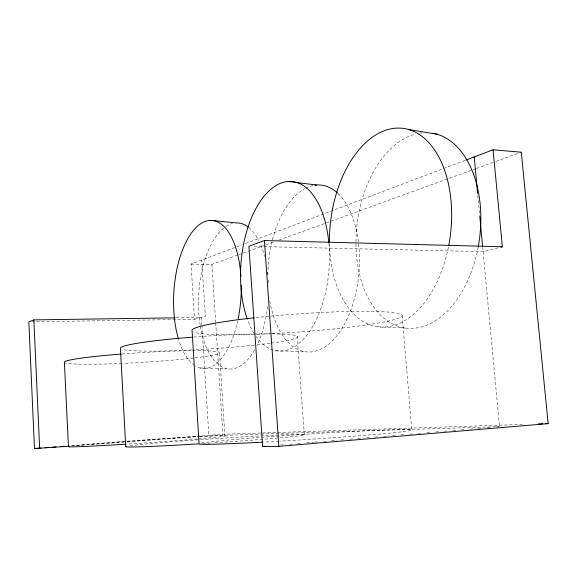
<?xml version="1.0" encoding="UTF-8"?>
<svg xmlns="http://www.w3.org/2000/svg" width="577" height="577" viewBox="0 0 577 577"><rect width="100%" height="100%" fill="white"/><g stroke="black" fill="none" stroke-linecap="round" stroke-linejoin="round"><path stroke-width="0.43" stroke-dasharray="2.88 2.16" d="M31.547 321.8L194.492 319.297L191.066 264.107L242.152 244.771M245.513 243.501L464.968 160.428M191.066 264.107L211.947 264.381L238.222 254.854M239.066 254.544L242.455 253.317M243.306 253.007L265.341 245.016M266.185 244.713L274.659 241.633M278.9 240.097L475.513 168.787M476.357 168.484L495.001 161.719M495.852 161.416L521.276 152.191M194.492 319.297L205.362 316.42L201.791 260.047M498.182 247.836L483.1 251.659L253.411 246.401M280.573 445.011L285.954 444.557M289.546 444.254L294.032 443.879M297.624 443.576L302.11 443.201M306.596 442.826L313.773 442.227M314.674 442.148L319.16 441.773M323.647 441.398L328.133 441.023M331.717 440.72L337.105 440.265M340.697 439.97L345.183 439.595M349.669 439.212L353.254 438.917M357.74 438.542L363.128 438.087M366.72 437.784L370.304 437.489M374.79 437.106L379.277 436.731M383.763 436.356L389.15 435.902M392.742 435.606L396.327 435.303M400.813 434.928L405.299 434.553M409.785 434.178L414.272 433.796M417.863 433.5L422.35 433.125M426.836 432.743L430.428 432.447M435.808 431.993L440.294 431.618M443.886 431.315L447.478 431.012M452.858 430.565L456.45 430.262M460.936 429.887L465.423 429.512M469.909 429.137L473.501 428.834M477.987 428.459L481.571 428.156M486.959 427.708L491.445 427.326M495.931 426.951L499.523 426.655L482.682 247.194M71.252 445.747L125.988 441.607M126.882 441.535L222.888 434.272L524.724 424.383M76.352 445.704L123.795 442.105M127.38 441.831L199 436.4M199.894 436.327L260.14 434.063M261.042 434.034L499.523 426.655M176.194 317.826L201.416 317.465L201.863 324.627M200.024 367.982L226.069 368.487M275.496 350.715L304.122 351.566M377.69 326.784L405.523 328.053M477.821 195.358L479.667 215.019M402.147 315.648L411.805 429.98M297.126 336.211L304.339 434.914M219.556 353.247L224.886 435.83M211.947 264.381L215.654 321.908M215.711 322.81L222.888 434.272M201.921 325.522L208.845 435.649M478.21 246.97A98.379 61.66 -82.6 0 1 407.218 328.241A98.379 61.66 -82.6 0 1 356.103 235.906A98.379 61.66 -82.6 0 1 415.678 134.001M419.104 133.251A98.379 61.66 -82.6 0 1 423.367 132.732M448.444 247.1A100.016 60.289 -82.9 0 1 381.498 327.109A100.016 60.289 -82.9 0 1 329.503 243.191M201.272 443.1A106.723 2.683 -3.7 0 1 328.883 432.779A106.723 2.683 -3.7 0 1 408.978 430.824A106.723 2.683 -3.7 0 1 280.025 441.181M279.145 441.232A106.723 2.683 -3.7 0 1 264.569 442.054M270.801 316.131A105.425 9.066 -4.1 0 1 399.306 313.686A105.425 9.066 -4.1 0 1 319.398 330.354A105.425 9.066 -4.1 0 1 193.85 332.179M256.015 317.61A105.425 9.066 -4.1 0 1 269.899 316.21M338.172 193.641A83.73 45.482 -85.4 0 1 341.274 329.554A83.73 45.482 -85.4 0 1 269.69 300.372M267.829 274.818A83.73 45.482 -85.4 0 1 304.771 188.657M305.594 188.225A83.73 45.482 -85.4 0 1 313.196 185.491M328.818 242.722A85.086 44.104 -85.5 0 1 306.906 335.071A85.086 44.104 -85.5 0 1 255.972 336.348M254.096 333.499A85.086 44.104 -85.5 0 1 247.591 319.831M248.903 227.583A73.149 34.851 -86.6 0 1 258.842 240.688M260.811 244.951A73.149 34.851 -86.6 0 1 264.684 256.541M267.577 272.055A73.149 34.851 -86.6 0 1 267.872 274.702M268.298 280.04A73.149 34.851 -86.6 0 1 268.529 285.24M267.584 306.423A73.149 34.851 -86.6 0 1 256.924 345.508M254.565 349.979A73.149 34.851 -86.6 0 1 200.522 326.964M200.241 325.334A73.149 34.851 -86.6 0 1 225.484 226.747M226.162 226.299A73.149 34.851 -86.6 0 1 232.437 223.479M237.731 320.733A74.181 33.661 -86.7 0 1 195.43 365.998M194.687 365.529A74.181 33.661 -86.7 0 1 178.711 339.853M199.426 436.594A78.652 1.5 -3.9 0 1 198.135 438.938M197.211 439.018A78.652 1.5 -3.9 0 1 127.055 444.102M72.233 445.913A78.652 1.5 -3.9 0 1 198.474 436.645M192.689 350.729A77.945 4.861 -3.5 0 1 194.557 357.913M193.612 358.021A77.945 4.861 -3.5 0 1 122.807 363.366M121.898 363.409A77.945 4.861 -3.5 0 1 65.324 362.919M122.173 353.975A77.945 4.861 -3.5 0 1 191.766 350.737M130.07 445.769A89.673 2.07 -3.8 0 1 234.046 437.416A89.673 2.07 -3.8 0 1 304.122 434.979A89.673 2.07 -3.8 0 1 214.19 442.847M210.641 443.086A89.673 2.07 -3.8 0 1 202.722 443.598M272.322 333.874A88.735 6.491 -3.7 0 1 270.93 343.156M270.058 343.272A88.735 6.491 -3.7 0 1 255.121 345.075M254.233 345.169A88.735 6.491 -3.7 0 1 193.006 349.907M192.127 349.95A88.735 6.491 -3.7 0 1 123.543 349.676M193.576 337.069A88.735 6.491 -3.7 0 1 271.45 333.867"/><path stroke-width="0.87" d="M175.293 317.84L33.87 319.889L28.85 321.843L34.469 448.531L69.19 446.245M465.805 160.11L493.061 149.789L521.276 152.191L548.15 423.619L278.871 446.367L262.629 446.511L248.903 246.3L264.41 240.544L502.365 246.768L493.061 149.789M500.692 247.194L502.365 246.768M262.629 446.511L265.319 446.288M34.469 448.531L40.751 448.055M45.237 447.716L48.821 447.442M52.413 447.175L55.998 446.901M60.484 446.562L64.076 446.288M538.24 423.944L542.741 423.792M545.445 423.706L548.15 423.619M210.562 220.356L236.584 222.91A73.149 34.851 -86.6 0 1 248.247 227.064M288.01 181.474L316.6 185.015M408.92 129.609L437.049 134.21M474.215 156.922L477.655 193.569M479.747 215.913L482.603 246.3M264.41 240.544L278.871 446.367M125.736 446.699L120.42 348.205A88.735 6.491 -3.7 0 1 191.816 337.206M68.432 446.562L64.4 362.471A77.945 4.861 -3.5 0 1 121.257 354.047M33.87 319.889L39.64 448.488M432.837 133.222A98.379 61.66 -82.6 0 1 478.21 246.97M329.489 242.311A100.016 60.289 -82.9 0 1 399.385 128.087A100.016 60.289 -82.9 0 1 448.783 245.355M254.118 317.819A105.425 9.066 -4.1 0 0 192.047 329.957L199.094 444.001A106.723 2.683 -3.7 0 0 262.643 442.155M314.905 185.195A83.73 45.482 -85.4 0 1 337.509 193.021M247.309 319.052A85.086 44.104 -85.5 0 1 269.106 190.836A85.086 44.104 -85.5 0 1 328.818 242.722M178.466 339.038A74.181 33.661 -86.7 0 1 195.978 227.605A74.181 33.661 -86.7 0 1 240.962 276.369M241.309 285.233A74.181 33.661 -86.7 0 1 238.121 318.901M126.132 444.16A78.652 1.5 -3.9 0 1 69.327 446.338M198.401 443.872A89.673 2.07 -3.8 0 1 126.514 446.374"/></g></svg>
